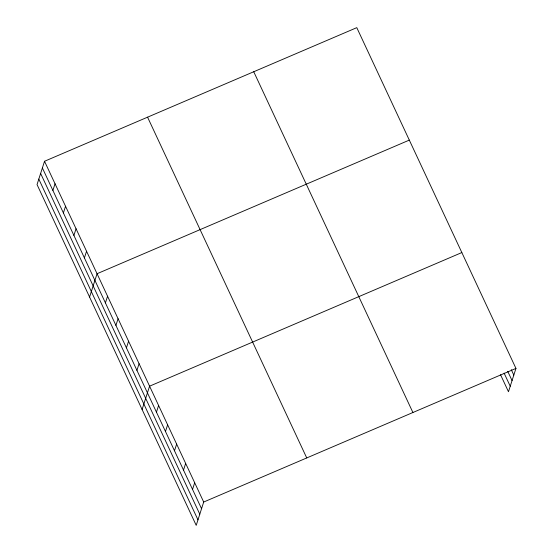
<?xml version="1.0" encoding="UTF-8"?>
<svg xmlns="http://www.w3.org/2000/svg" width="553" height="553" viewBox="0 0 553 553"><rect width="100%" height="100%" fill="white"/><g stroke="black" fill="none" stroke-linecap="round" stroke-linejoin="round"><path stroke-width="0.83" d="M44.53 161.269L37.044 184.584L196.211 525.35L203.698 502.034L44.53 161.269L356.789 27.65L515.956 368.416L508.47 391.731L500.534 374.734M52.894 190.432L55.037 183.762M63.401 212.926L65.544 206.255M73.902 235.419L76.044 228.742M84.409 257.905L86.551 251.235M89.572 297.037L97.058 273.721L409.317 140.103M105.416 302.885L107.558 296.214M115.923 325.378L118.066 318.701M126.43 347.872L128.573 341.194M136.93 370.358L139.073 363.687M142.093 409.49L149.58 386.174L461.838 252.555M156.458 412.158L158.6 405.487M165.478 431.471L167.621 424.794M174.492 450.778L176.635 444.107M183.513 470.091L185.656 463.414M192.534 489.398L194.677 482.728M203.698 502.034L515.956 368.416M511.283 369.68L513.813 375.086M507.716 371.312L512.05 380.582M504.101 373.109L510.232 386.236M253.744 71.745L412.911 412.51M147.575 117.174L306.742 457.939M42.387 167.946L201.555 508.712M40.625 173.435L199.792 514.2M38.807 179.096L197.974 519.861"/></g></svg>
